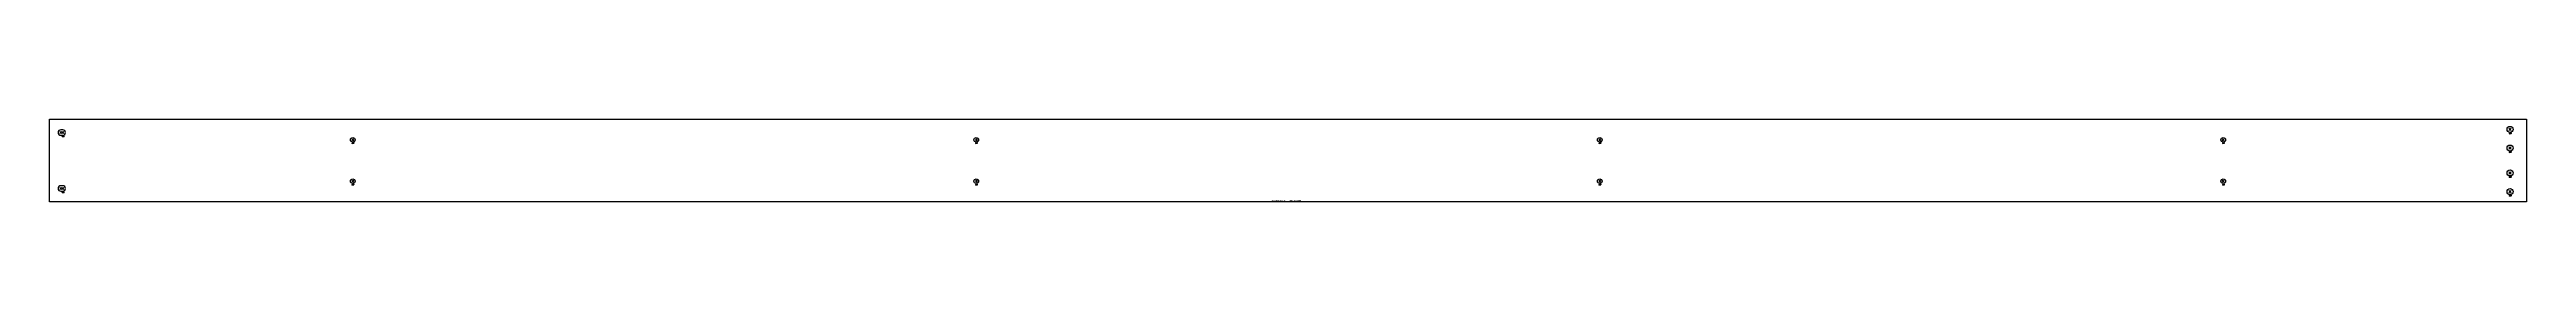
# Model space of a CAD drawing. Extents: x 0 to 11918, y -200 to 200.
import ezdxf

# ---------------------------------------------------------------- set-up
doc = ezdxf.new("R2010")
doc.units = 0
doc.header["$LTSCALE"] = 10
for name, color, linetype in [('BEZ_SCHRAUBEN', 7, 'CONTINUOUS'), ('SCHRAUBEN', 7, 'CONTINUOUS'), ('TEILE', 7, 'CONTINUOUS'), ('UNTERSCHRIFT', 7, 'CONTINUOUS')]:
    doc.layers.add(name, color=color, linetype=linetype)
doc.styles.get("Standard").update_dxf_attribs({"font": 'ROMANS'})

msp = doc.modelspace()

# ---------------------------------------------------------------- linework, layer by layer
at = {"layer": 'SCHRAUBEN', "color": 6}
for p, q in [((59.20018, 140.200012), (48.800182, 129.799988)), ((48.800182, 140.200012), (59.20018, 129.799988)), ((69.20018, 140.200012), (58.800182, 129.799988)), ((58.800182, 140.200012), (69.20018, 129.799988)), ((11844.800781, 155.797821), (11833.202148, 144.197815)), ((11833.202148, 155.797821), (11844.800781, 144.197815)), ((1463.400146, 104.399933), (1454.600098, 95.599937)), ((1454.600098, 104.399933), (1463.400146, 95.599937)), ((4463.400391, 104.399933), (4454.600098, 95.599937)), ((4454.600098, 104.399933), (4463.400391, 95.599937)), ((7463.400391, 104.399933), (7454.600098, 95.599937)), ((7454.600098, 104.399933), (7463.400391, 95.599937)), ((10463.399414, 104.399933), (10454.600586, 95.599937)), ((10454.600586, 104.399933), (10463.399414, 95.599937)), ((11844.800781, 65.797813), (11833.202148, 54.197811)), ((11833.202148, 65.797813), (11844.800781, 54.197811)), ((1463.400146, -95.600067), (1454.600098, -104.400063)), ((1454.600098, -95.600067), (1463.400146, -104.400063)), ((4463.400391, -95.600067), (4454.600098, -104.400063)), ((4454.600098, -95.600067), (4463.400391, -104.400063)), ((7463.400391, -95.600067), (7454.600098, -104.400063)), ((7454.600098, -95.600067), (7463.400391, -104.400063)), ((10463.399414, -95.600067), (10454.600586, -104.400063)), ((10454.600586, -95.600067), (10463.399414, -104.400063)), ((11844.800781, -54.202187), (11833.202148, -65.802185)), ((11833.202148, -54.202187), (11844.800781, -65.802185)), ((59.20018, -129.800003), (48.800182, -140.200012)), ((48.800182, -129.800003), (59.20018, -140.200012)), ((69.20018, -129.800003), (58.800182, -140.200012)), ((58.800182, -129.800003), (69.20018, -140.200012)), ((11844.800781, -144.202209), (11833.202148, -155.8022)), ((11833.202148, -144.202209), (11844.800781, -155.8022))]:
    msp.add_line(p, q, dxfattribs=at)
at = {"layer": 'SCHRAUBEN', "color": 4}
for p, q in [((64.000183, 148), (54.000183, 148)), ((54.000183, 122), (64.000183, 122)), ((64.000183, -122.000008), (54.000183, -122.000008)), ((54.000183, -148.000015), (64.000183, -148.000015))]:
    msp.add_line(p, q, dxfattribs=at)
at = {"layer": 'SCHRAUBEN', "color": 2}
for centre in [(11839.001953, 149.997818), (11839.001953, 59.99781), (11839.001953, -60.002182), (11839.001953, -150.002197)]:
    msp.add_circle(centre, 14.499023, dxfattribs=at)
at = {"layer": 'SCHRAUBEN', "color": 4}
for centre, radius in [((1459.000122, 99.999931), 11), ((4459, 99.999931), 11.000488), ((7459, 99.999931), 11), ((10459, 99.999931), 11), ((1459.000122, -100.000069), 11), ((4459, -100.000069), 11.000488), ((7459, -100.000069), 11), ((10459, -100.000069), 11)]:
    msp.add_circle(centre, radius, dxfattribs=at)
for centre, radius, start, end in [((54.000183, 135), 13, 450, 270), ((64.000183, 135), 13, 270, 450), ((54.000183, -135.000015), 13.000008, 450, 270), ((64.000183, -135.000015), 13, 270, 450)]:
    msp.add_arc(centre, radius, start, end, dxfattribs=at)
at = {"layer": 'TEILE', "color": 2}
for p, q in [((0, -200), (0, 200)), ((0, 200), (11917.970703, 200)), ((11917.970703, 200), (11917.970703, -200)), ((11917.970703, -200), (0, -200))]:
    msp.add_line(p, q, dxfattribs=at)

# ---------------------------------------------------------------- texts
at = {"layer": 'BEZ_SCHRAUBEN', "color": 2, "oblique": 15, "width": 0.8}
for s, height, p in [(' ø26', 5, (56.000179, 114.5)), (' ø29', 5, (11831.000977, 127.99781)), (' ø22', 5, (1451, 81.499931)), (' ø22', 5, (4451, 81.499931)), (' ø22', 5, (7451.000488, 81.499931)), (' ø22', 5, (10451, 81.499931)), (' ø29', 4.999999, (11831.000977, 37.99781)), (' ø22', 5, (1451, -118.500069)), (' ø22', 5, (4451, -118.500069)), (' ø22', 5, (7451.000488, -118.500069)), (' ø22', 5, (10451, -118.500069)), (' ø29', 5, (11831.000977, -82.00219)), (' ø26', 5, (56.000179, -155.5)), (' ø29', 5, (11831.000977, -172.002197))]:
    msp.add_text(s, height=height, dxfattribs=at).set_placement(p)
at = {"layer": 'UNTERSCHRIFT', "color": 2, "oblique": 15, "width": 0.8}
for s, p in [('Project  DP0GN9  ,Qty. 2  , Pos. ', (5880.98584, -198)), ('10327', (5966.786133, -198)), ('  , Profi l PL400*15', (5979.785645, -198))]:
    msp.add_text(s, height=3.25, dxfattribs=at).set_placement(p)

doc.saveas('drawing.dxf')
